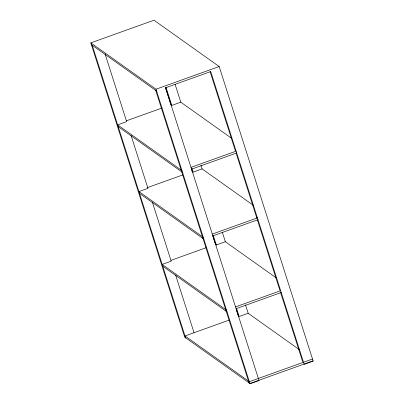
<?xml version="1.0" encoding="UTF-8"?>
<svg xmlns="http://www.w3.org/2000/svg" width="404" height="404" viewBox="0 0 404 404"><rect width="100%" height="100%" fill="white"/><g stroke="black" fill="none" stroke-linecap="round" stroke-linejoin="round"><path stroke-width="0.61" d="M92.243 45.288L185.683 338.072L184.83 337.466L90.814 42.875L153.985 20.2L219.17 66.534L313.186 361.125L304.161 364.363L210.721 71.579L165.6 87.774L259.04 380.563L250.015 383.8L249.167 383.194L155.727 90.41M90.814 42.875L156 89.208L219.17 66.534M126.407 120.811L162.029 108.025M165.398 87.476L170.932 104.828L171.786 105.434L180.81 102.192L231.492 138.219M191.001 167.357L236.123 151.162L235.269 150.556L210.06 71.574M191.577 169.165L236.699 152.97M147.101 187.734L182.724 174.947M191.456 169.135L192.223 171.538L193.077 172.144L202.101 168.902L253.298 205.293M212.292 234.067L257.409 217.872L256.56 217.266M212.868 235.875L257.984 219.68M170.937 260.353L205.969 247.778M212.802 236.012L215.468 244.369L216.317 244.976L225.341 241.733L276.028 277.76M235.532 306.899L280.654 290.703L279.8 290.097L257.323 219.67M236.108 308.707L281.229 292.511M229.058 320.145L185.007 335.956L249.344 381.689L312.514 359.015M299.374 349.672L248.177 313.282L239.153 316.524L236.466 308.106M313.09 360.817L249.919 383.492L185.582 337.764M91.39 44.682L156.575 91.016M181.977 170.599L117.64 124.871L126.664 121.629L105.085 54.015M118.215 126.674L182.552 172.402M203.268 237.31L138.931 191.577L147.955 188.34L131.078 135.456M139.506 193.385L203.843 239.112M226.508 310.141L162.176 264.408L171.195 261.171L152.338 202.081M162.751 266.216L227.083 311.944M236.037 152.964L256.848 218.17M280.568 292.506L302.636 361.646M175.078 84.244L180.81 102.192M200.95 165.297L202.101 168.902M222.296 232.184L225.341 241.733M245.491 304.869L248.177 313.282M166.054 87.481L171.786 105.434M191.925 168.539L193.077 172.144M213.272 235.426L216.317 244.976M236.108 309.045L238.592 316.832M156 89.208L250.015 383.8M175.614 275.003L194.031 332.719"/></g></svg>
